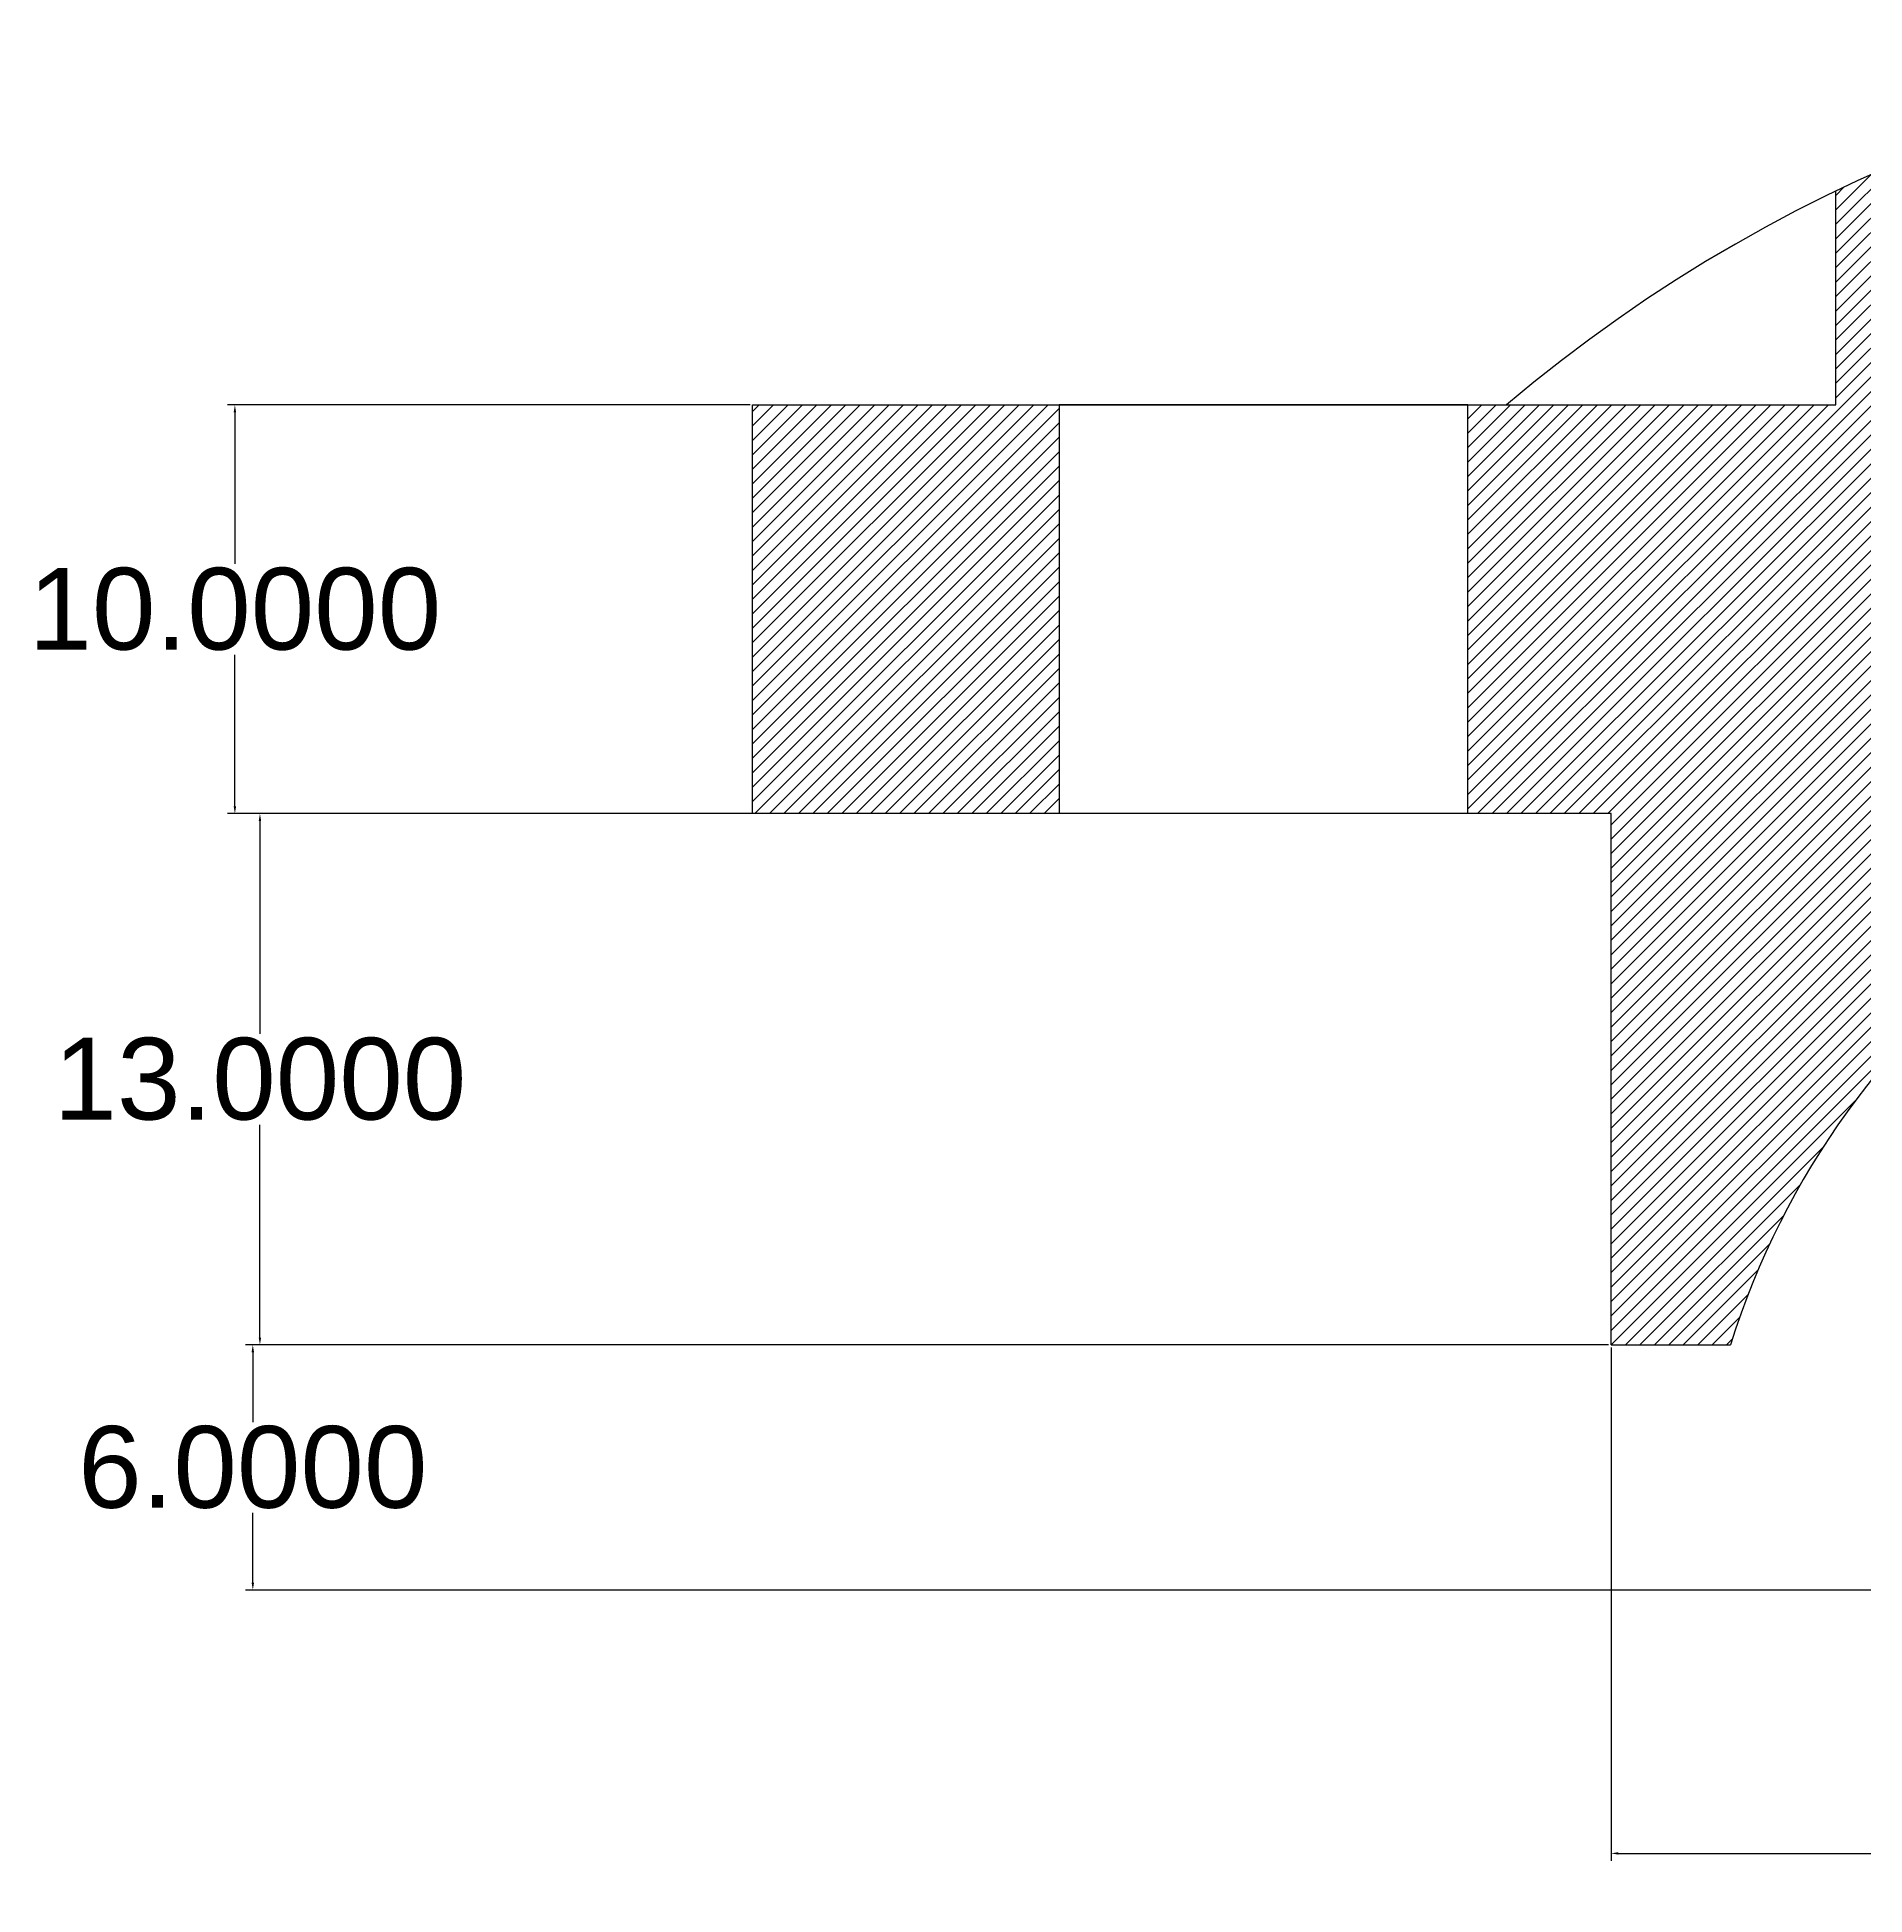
# Model space of a CAD drawing. Header units: inches. Extents: x -66 to 652, y -14 to 145.
# Drawn here: x -38.5 to 6.21, y -13.46 to 32 of the extents above; entities that cross this region are included whole.
import ezdxf

# ---------------------------------------------------------------- set-up
doc = ezdxf.new("R2010")
doc.units = ezdxf.units.IN
doc.header["$MEASUREMENT"] = 0
doc.layers.add('1', color=7, linetype='Continuous')
doc.styles.get("Standard").update_dxf_attribs({"font": 'arial.ttf'})
doc.dimstyles.get("Standard").update_dxf_attribs({"dimtxt": 0.18, "dimasz": 0.18, "dimexe": 0.18, "dimexo": 0.0625, "dimgap": 0.09, "dimtad": 0, "dimtih": 1, "dimtoh": 1, "dimdec": 4, "dimzin": 0, "dimdsep": 46, "dimtxsty": 'Standard', "dimcen": 0.09, "dimadec": 0, "dimazin": 0, "dimtfac": 1, "dimtdec": 4, "dimtofl": 0, "dimtmove": 0, "dimatfit": 3, "dimfxl": 1, "dimtolj": 1, "dimtzin": 0, "dimarcsym": 0})

# ---------------------------------------------------------------- blocks, each defined once
blk = doc.blocks.new('*D18')
at = {"layer": '1', "color": 0, "lineweight": -2, "transparency": 16777216}
for p, q in [((-21.063, 23), (-33.845, 23)), ((-33.665, 22.82), (-33.665, 19.111)), ((-33.665, 13.18), (-33.665, 16.889)), ((-21.063, 13), (-33.845, 13))]:
    blk.add_line(p, q, dxfattribs=at)
at = {"layer": '1', "color": 0, "transparency": 16777216}
for points in [[(-33.695, 22.82), (-33.635, 22.82), (-33.665, 23)], [(-33.695, 13.18), (-33.635, 13.18), (-33.665, 13)]]:
    blk.add_solid(points, dxfattribs=at)
at = {"layer": 'Defpoints', "color": 0, "transparency": 16777216}
for p in [(-21, 23), (-33.665, 13), (-21, 13)]:
    blk.add_point(p, dxfattribs=at)
at = {"layer": '1', "color": 0, "transparency": 16777216, "insert": (-33.665, 18), "char_height": 0.18, "width": 2.74735, "attachment_point": 5}
blk.add_mtext('\\A1;{\\H11.11111x;10.0000}', dxfattribs=at)
blk = doc.blocks.new('*D19')
at = {"layer": '1', "color": 0, "lineweight": -2, "transparency": 16777216}
for p, q in [((-0.063, 13), (-33.232, 13)), ((-33.052, 12.82), (-33.052, 7.612)), ((-33.052, 0.18), (-33.052, 5.388)), ((-0.063, 0), (-33.232, 0))]:
    blk.add_line(p, q, dxfattribs=at)
at = {"layer": '1', "color": 0, "transparency": 16777216}
for points in [[(-33.082, 12.82), (-33.022, 12.82), (-33.052, 13)], [(-33.082, 0.18), (-33.022, 0.18), (-33.052, 0)]]:
    blk.add_solid(points, dxfattribs=at)
at = {"layer": 'Defpoints', "color": 0, "transparency": 16777216}
for p in [(0, 13), (0, 0), (-33.052, 0)]:
    blk.add_point(p, dxfattribs=at)
at = {"layer": '1', "color": 0, "transparency": 16777216, "insert": (-33.052, 6.5), "char_height": 0.18, "attachment_point": 5}
blk.add_mtext('\\A1;{\\H11.11111x;13.0000}', dxfattribs=at)
blk = doc.blocks.new('*D20')
at = {"layer": '1', "color": 0, "lineweight": -2, "transparency": 16777216}
for p, q in [((-0.063, 0), (-33.406, 0)), ((-33.226, -0.18), (-33.226, -1.889)), ((-33.226, -5.82), (-33.226, -4.111)), ((21.938, -6), (-33.406, -6))]:
    blk.add_line(p, q, dxfattribs=at)
at = {"layer": '1', "color": 0, "transparency": 16777216}
for points in [[(-33.256, -0.18), (-33.196, -0.18), (-33.226, 0)], [(-33.256, -5.82), (-33.196, -5.82), (-33.226, -6)]]:
    blk.add_solid(points, dxfattribs=at)
at = {"layer": 'Defpoints', "color": 0, "transparency": 16777216}
for p in [(0, 0), (-33.226, -6), (22, -6)]:
    blk.add_point(p, dxfattribs=at)
at = {"layer": '1', "color": 0, "transparency": 16777216, "insert": (-33.226, -3), "char_height": 0.18, "attachment_point": 5}
blk.add_mtext('\\A1;{\\H11.11111x;6.0000}', dxfattribs=at)
blk = doc.blocks.new('*D22')
at = {"layer": '1', "color": 0, "lineweight": -2, "transparency": 16777216}
for p, q in [((0, -0.063), (0, -12.623)), ((44, -0.063), (44, -12.623)), ((0.18, -12.443), (16.945, -12.443)), ((43.82, -12.443), (27.055, -12.443))]:
    blk.add_line(p, q, dxfattribs=at)
at = {"layer": '1', "color": 0, "transparency": 16777216}
for points in [[(0.18, -12.413), (0.18, -12.473), (0, -12.443)], [(43.82, -12.413), (43.82, -12.473), (44, -12.443)]]:
    blk.add_solid(points, dxfattribs=at)
at = {"layer": 'Defpoints', "color": 0, "transparency": 16777216}
for p in [(0, 0), (44, 0), (44, -12.443)]:
    blk.add_point(p, dxfattribs=at)
at = {"layer": '1', "color": 0, "transparency": 16777216, "insert": (22, -12.443), "char_height": 0.18, "attachment_point": 5}
blk.add_mtext('\\A1;{\\H11.11111x;44.0000}', dxfattribs=at)

msp = doc.modelspace()

# ---------------------------------------------------------------- hatches: boundary and pattern name
at = {"layer": '1'}
h = msp.add_hatch(dxfattribs=at)
h.set_pattern_fill('ANSI31', color=256, scale=2)
h.paths.add_polyline_path([(19, 31.88139, 0.09279803), (5.5, 28.23083), (5.5, 23), (-3.5, 23), (-3.5, 13), (0, 13), (0, 0), (2.92122, 0, -0.29318622), (19.5, 13.84313), (19.5, 19), (19, 19)])
h.paths.add_polyline_path([(47.5, 23), (38.5, 23), (38.5, 28.23083, 0.09279803), (25, 31.88139), (25, 19), (24.5, 19), (24.5, 13.84313, -0.29318622), (41.07878, 0), (44, 0), (44, 13), (47.5, 13)])
h.paths.add_polyline_path([(-13.5, 23), (-21, 23), (-21, 13), (-13.5, 13)])
h.paths.add_polyline_path([(65, 23), (57.5, 23), (57.5, 13), (65, 13)])

# ---------------------------------------------------------------- linework, layer by layer
for p, q in [((5.5, 23), (5.5, 28.23083)), ((-21, 23), (-3.97318, 23)), ((-21, 13), (-21, 23)), ((-3.5, 23), (-13.5, 23)), ((-13.5, 23), (-13.5, 13)), ((-3.97318, 23), (5.5, 23)), ((-3.5, 13), (-3.5, 23)), ((-3.5, 23), (5.5, 23)), ((0, 13), (-21, 13)), ((0, 13), (-21, 13)), ((0, 0), (0, 13)), ((0, 0), (2.92122, 0))]:
    msp.add_line(p, q, dxfattribs=at)
for radius, start, end in [(38, 49.743387, 130.256613), (20, 17.457603, 162.542397)]:
    msp.add_arc((22, -6), radius, start, end, dxfattribs=at)

# ---------------------------------------------------------------- dimensions: what is measured, and where the dimension line sits
for p1, p2, distance, picture, middle in [((-21, 23), (-21, 13), -12.66531, '*D18', (-33.66531, 18)), ((0, 13), (0, 0), -33.05218, '*D19', (-33.05218, 6.5))]:
    dim = msp.add_aligned_dim(p1=p1, p2=p2, distance=distance, text='{\\H11.11111x;<>}', dimstyle='Standard', dxfattribs=at)
    dim.commit()
    dim.dimension.update_dxf_attribs({"geometry": picture, "text_midpoint": middle})
dim = msp.add_linear_dim(base=(-33.22569, -6), p1=(0, 0), p2=(22, -6), angle=90, text='{\\H11.11111x;<>}', dimstyle='Standard', dxfattribs=at)
dim.commit()
dim.dimension.update_dxf_attribs({"geometry": '*D20', "text_midpoint": (-33.22569, -3)})
dim = msp.add_linear_dim(base=(44, -12.44331), p1=(0, 0), p2=(44, 0), text='{\\H11.11111x;<>}', dimstyle='Standard', dxfattribs=at)
dim.commit()
dim.dimension.update_dxf_attribs({"geometry": '*D22', "text_midpoint": (22, -12.44331)})

doc.saveas('drawing.dxf')
